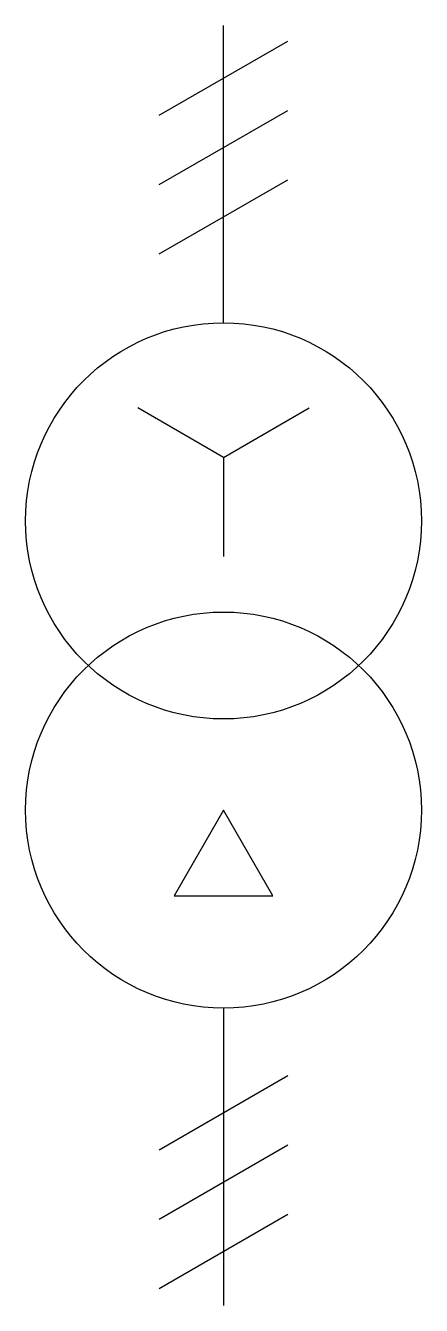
# Model space of a CAD drawing. Extents: x 472.7 to 482.7, y 191.7 to 224.
import ezdxf

# ---------------------------------------------------------------- set-up
doc = ezdxf.new("R2010")
doc.units = 0
doc.header["$LTSCALE"] = 3
doc.header["$MEASUREMENT"] = 0
doc.layers.add('1轮廓实线层', color=7, linetype='CONTINUOUS')

msp = doc.modelspace()

# ---------------------------------------------------------------- linework, layer by layer
at = {"layer": '1轮廓实线层'}
for p, q in [((477.709, 216.549), (477.709, 224.049)), ((476.085, 221.785), (479.333, 223.66)), ((476.085, 220.035), (479.333, 221.91)), ((476.085, 218.285), (479.333, 220.16)), ((477.709, 213.151), (475.544, 214.401)), ((477.709, 213.151), (479.874, 214.401)), ((477.709, 213.151), (477.709, 210.651)), ((477.709, 204.249), (476.459, 202.084)), ((478.959, 202.084), (477.709, 204.249)), ((476.459, 202.084), (478.959, 202.084)), ((477.709, 199.249), (477.709, 191.749)), ((476.085, 195.673), (479.333, 197.548)), ((476.085, 193.923), (479.333, 195.798)), ((476.085, 192.173), (479.333, 194.048))]:
    msp.add_line(p, q, dxfattribs=at)
for centre in [(477.709, 211.549), (477.709, 204.249)]:
    msp.add_circle(centre, 5, dxfattribs=at)

doc.saveas('drawing.dxf')
